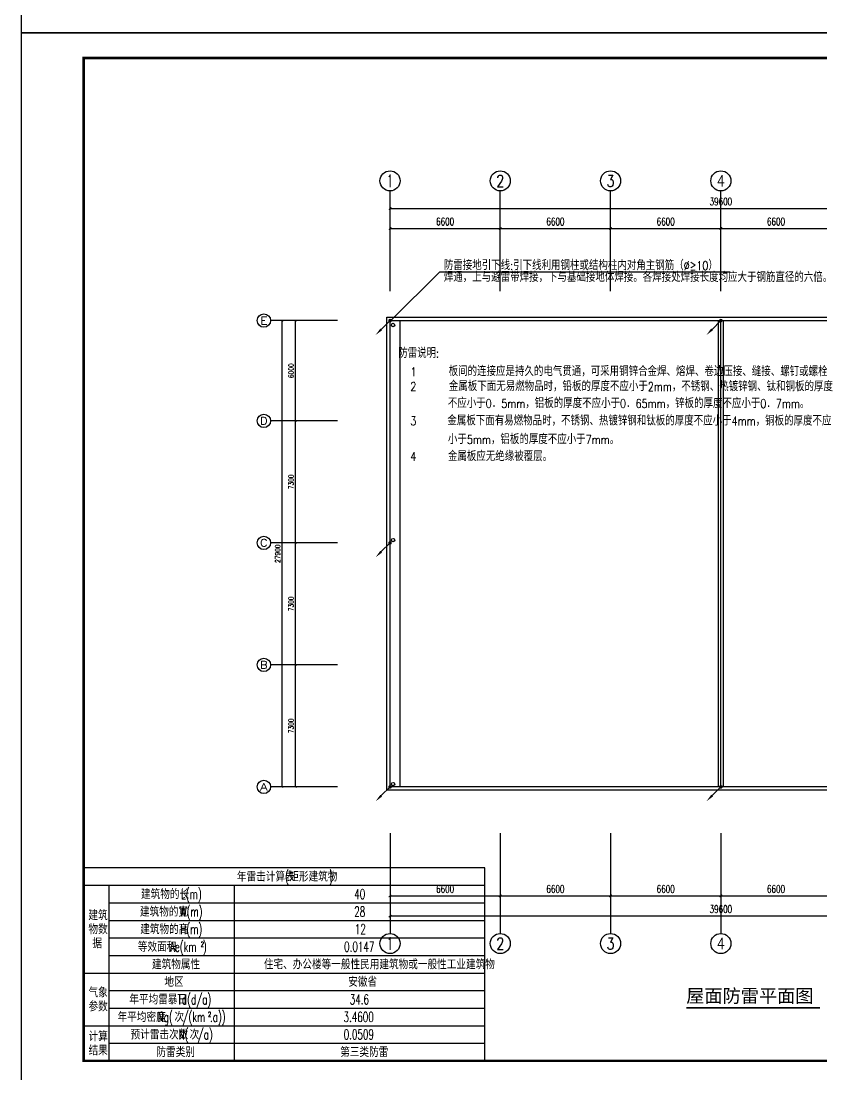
# Model space of a CAD drawing. Extents: x 185245 to 1992634, y -19957 to 755165.
# Drawn here: x 1845574 to 1893446, y 375386 to 438386 of the extents above; entities that cross this region are included whole.
import ezdxf
from ezdxf.enums import TextEntityAlignment as Align

# ---------------------------------------------------------------- set-up
doc = ezdxf.new("R2010")
doc.units = 0
doc.header["$LTSCALE"] = 1000
doc.header["$MEASUREMENT"] = 0
for name, color, linetype in [('AXIS', 3, 'Continuous'), ('AXIS_TEXT', 7, 'Continuous'), ('DIM_SYMB', 3, 'Continuous'), ('LWIRE', 4, 'Continuous'), ('PUB_TITLE', 4, 'Continuous'), ('TEL_TAB', 7, 'Continuous'), ('中文', 2, 'Continuous'), ('线', 150, 'Continuous')]:
    doc.layers.add(name, color=color, linetype=linetype)
doc.styles.add('_TCH_AXIS', font='COMPLEX', dxfattribs={"bigfont": 'GBCBIG'})
doc.styles.add('_TCH_DIM_T3', font='SIMPLEX', dxfattribs={"width": 0.705882, "bigfont": 'GBCBIG'})
doc.styles.add('_TEL_DIM', font='SIMPLEX', dxfattribs={"width": 0.8, "height": 3.5, "bigfont": 'HZTXT'})
doc.styles.add('COMPLEX', font='COMPLEX')
doc.styles.get("Standard").update_dxf_attribs({"font": 'gbenor.shx', "bigfont": 'gbcbig.shx'})
doc.styles.add('宋体', font='')
doc.styles.get('宋体').set_extended_font_data('NSimSun')
doc.dimstyles.new('_TCH_ARCH&&100', dxfattribs={"dimtxt": 297.5, "dimasz": 100, "dimexe": 250, "dimexo": 300, "dimgap": 126.25, "dimtad": 1, "dimdec": 0, "dimzin": 0, "dimdsep": 46, "dimtxsty": '_TCH_DIM_T3', "dimblk": 'ARCHTICK', "dimcen": 0.09, "dimclrt": 7, "dimazin": 2, "dimtfac": 1, "dimtdec": 0, "dimtix": 1, "dimtmove": 2, "dimatfit": 3, "dimfxl": 0, "dimtolj": 1, "dimtzin": 0, "dimarcsym": 0})
doc.dimstyles.new('_TCH_ARCH&&150', dxfattribs={"dimtxt": 446.25, "dimasz": 150, "dimexe": 375, "dimexo": 450, "dimgap": 189.375, "dimtad": 1, "dimdec": 0, "dimzin": 0, "dimdsep": 46, "dimtxsty": '_TCH_DIM_T3', "dimblk": 'ARCHTICK', "dimcen": 0.09, "dimclrt": 7, "dimazin": 2, "dimtfac": 1, "dimtdec": 0, "dimtix": 1, "dimtmove": 2, "dimatfit": 3, "dimfxl": 0, "dimtolj": 1, "dimtzin": 0, "dimarcsym": 0})

# ---------------------------------------------------------------- blocks, each defined once
blk = doc.blocks.new('_AXISO')
blk.add_circle((0, 0), 0.5)
at = {"layer": 'AXIS_TEXT', "style": 'COMPLEX', "width": 1.041667}
blk.add_attdef('A', text='', height=0.56, dxfattribs=at).set_placement((-0.25, -0.28), (0.25, -0.28), align=Align.FIT)
blk = doc.blocks.new('$TelecSys$00000080')
for p, q in [((-0.7, -0.7), (0, 0)), ((0.104, 0.104), (0.104, 0.104)), ((-0.104, -0.104), (-0.104, -0.104))]:
    blk.add_line(p, q)
at = {"const_width": 0.142}
blk.add_lwpolyline([(0.071, 0, 1), (-0.071, 0, 1)], format="xyb", close=True, dxfattribs=at)
blk.add_solid([(-0.63, -0.77), (-0.77, -0.63), (-1.15, -1.15)])
at = {"width": 0.8, "flags": 9}
blk.add_attdef('A', (0, 0), '', height=0.00002, rotation=180, dxfattribs=at)
blk = doc.blocks.new('_ArchTick')
at = {"color": 0, "linetype": 'ByBlock', "const_width": 0.4}
blk.add_lwpolyline([(-0.5, -0.5), (0.5, 0.5)], dxfattribs=at)
blk = doc.blocks.new('*D79')
at = {"layer": 'AXIS', "color": 0, "lineweight": -2, "transparency": 16777216}
for p, q in [((1864207, 399864), (1861757, 399864)), ((1862007, 392564), (1862007, 399864)), ((1864207, 392564), (1861757, 392564))]:
    blk.add_line(p, q, dxfattribs=at)
at = {"layer": 'Defpoints', "color": 0, "transparency": 16777216}
for p in [(1862007, 399864), (1864507, 399864), (1864507, 392564)]:
    blk.add_point(p, dxfattribs=at)
at = {"layer": 'AXIS', "color": 0, "lineweight": -2, "transparency": 16777216, "xscale": 100, "yscale": 100, "zscale": 100}
for p, rotation in [((1862007, 399864), 90), ((1862007, 392564), 270)]:
    blk.add_blockref('_ArchTick', p, dxfattribs=dict(at, rotation=rotation))
at = {"layer": 'AXIS', "color": 7, "transparency": 16777216, "insert": (1861732, 396214), "char_height": 297.5, "attachment_point": 5, "rotation": 90, "style": '_TCH_DIM_T3'}
blk.add_mtext('\\A1;7300', dxfattribs=at)
blk = doc.blocks.new('*D80')
at = {"layer": 'AXIS', "color": 0, "lineweight": -2, "transparency": 16777216}
for p, q in [((1864207, 407164), (1861757, 407164)), ((1862007, 399864), (1862007, 407164)), ((1864207, 399864), (1861757, 399864))]:
    blk.add_line(p, q, dxfattribs=at)
at = {"layer": 'Defpoints', "color": 0, "transparency": 16777216}
for p in [(1862007, 407164), (1864507, 407164), (1864507, 399864)]:
    blk.add_point(p, dxfattribs=at)
at = {"layer": 'AXIS', "color": 0, "lineweight": -2, "transparency": 16777216, "xscale": 100, "yscale": 100, "zscale": 100}
for p, rotation in [((1862007, 407164), 90), ((1862007, 399864), 270)]:
    blk.add_blockref('_ArchTick', p, dxfattribs=dict(at, rotation=rotation))
at = {"layer": 'AXIS', "color": 7, "transparency": 16777216, "insert": (1861732, 403514), "char_height": 297.5, "attachment_point": 5, "rotation": 90, "style": '_TCH_DIM_T3'}
blk.add_mtext('\\A1;7300', dxfattribs=at)
blk = doc.blocks.new('*D81')
at = {"layer": 'AXIS', "color": 0, "lineweight": -2, "transparency": 16777216}
for p, q in [((1864207, 414464), (1861757, 414464)), ((1862007, 407164), (1862007, 414464)), ((1864207, 407164), (1861757, 407164))]:
    blk.add_line(p, q, dxfattribs=at)
at = {"layer": 'Defpoints', "color": 0, "transparency": 16777216}
for p in [(1862007, 414464), (1864507, 414464), (1864507, 407164)]:
    blk.add_point(p, dxfattribs=at)
at = {"layer": 'AXIS', "color": 0, "lineweight": -2, "transparency": 16777216, "xscale": 100, "yscale": 100, "zscale": 100}
for p, rotation in [((1862007, 414464), 90), ((1862007, 407164), 270)]:
    blk.add_blockref('_ArchTick', p, dxfattribs=dict(at, rotation=rotation))
at = {"layer": 'AXIS', "color": 7, "transparency": 16777216, "insert": (1861732, 410814), "char_height": 297.5, "attachment_point": 5, "rotation": 90, "style": '_TCH_DIM_T3'}
blk.add_mtext('\\A1;7300', dxfattribs=at)
blk = doc.blocks.new('*D82')
at = {"layer": 'AXIS', "color": 0, "lineweight": -2, "transparency": 16777216}
for p, q in [((1864207, 420464), (1861757, 420464)), ((1862007, 414464), (1862007, 420464)), ((1864207, 414464), (1861757, 414464))]:
    blk.add_line(p, q, dxfattribs=at)
at = {"layer": 'Defpoints', "color": 0, "transparency": 16777216}
for p in [(1862007, 420464), (1864507, 420464), (1864507, 414464)]:
    blk.add_point(p, dxfattribs=at)
at = {"layer": 'AXIS', "color": 0, "lineweight": -2, "transparency": 16777216, "xscale": 100, "yscale": 100, "zscale": 100}
for p, rotation in [((1862007, 420464), 90), ((1862007, 414464), 270)]:
    blk.add_blockref('_ArchTick', p, dxfattribs=dict(at, rotation=rotation))
at = {"layer": 'AXIS', "color": 7, "transparency": 16777216, "insert": (1861732, 417464), "char_height": 297.5, "attachment_point": 5, "rotation": 90, "style": '_TCH_DIM_T3'}
blk.add_mtext('\\A1;6000', dxfattribs=at)
blk = doc.blocks.new('*D83')
at = {"layer": 'AXIS', "color": 0, "lineweight": -2, "transparency": 16777216}
for p, q in [((1864207, 420464), (1860957, 420464)), ((1861207, 392564), (1861207, 420464)), ((1864207, 392564), (1860957, 392564))]:
    blk.add_line(p, q, dxfattribs=at)
at = {"layer": 'Defpoints', "color": 0, "transparency": 16777216}
for p in [(1861207, 420464), (1864507, 420464), (1864507, 392564)]:
    blk.add_point(p, dxfattribs=at)
at = {"layer": 'AXIS', "color": 0, "lineweight": -2, "transparency": 16777216, "xscale": 100, "yscale": 100, "zscale": 100}
for p, rotation in [((1861207, 420464), 90), ((1861207, 392564), 270)]:
    blk.add_blockref('_ArchTick', p, dxfattribs=dict(at, rotation=rotation))
at = {"layer": 'AXIS', "color": 7, "transparency": 16777216, "insert": (1860932, 406514), "char_height": 297.5, "attachment_point": 5, "rotation": 90, "style": '_TCH_DIM_T3'}
blk.add_mtext('\\A1;27900', dxfattribs=at)
blk = doc.blocks.new('*D99')
at = {"layer": 'AXIS', "color": 0, "lineweight": -2, "transparency": 16777216}
for p, q in [((1867656, 422673), (1867656, 426348)), ((1867656, 425973), (1874256, 425973)), ((1874256, 422673), (1874256, 426348))]:
    blk.add_line(p, q, dxfattribs=at)
at = {"layer": 'Defpoints', "color": 0, "transparency": 16777216}
for p in [(1874256, 425973), (1867656, 422223), (1874256, 422223)]:
    blk.add_point(p, dxfattribs=at)
at = {"layer": 'AXIS', "color": 0, "lineweight": -2, "transparency": 16777216, "xscale": 150, "yscale": 150, "zscale": 150, "rotation": 180}
blk.add_blockref('_ArchTick', (1867656, 425973), dxfattribs=at)
at = {"layer": 'AXIS', "color": 0, "lineweight": -2, "transparency": 16777216, "xscale": 150, "yscale": 150, "zscale": 150}
blk.add_blockref('_ArchTick', (1874256, 425973), dxfattribs=at)
at = {"layer": 'AXIS', "color": 7, "transparency": 16777216, "insert": (1870956, 426386), "char_height": 446.2, "attachment_point": 5, "style": '_TCH_DIM_T3'}
blk.add_mtext('\\A1;6600', dxfattribs=at)
blk = doc.blocks.new('*D100')
at = {"layer": 'AXIS', "color": 0, "lineweight": -2, "transparency": 16777216}
for p, q in [((1874256, 422673), (1874256, 426348)), ((1874256, 425973), (1880856, 425973)), ((1880856, 422673), (1880856, 426348))]:
    blk.add_line(p, q, dxfattribs=at)
at = {"layer": 'Defpoints', "color": 0, "transparency": 16777216}
for p in [(1880856, 425973), (1874256, 422223), (1880856, 422223)]:
    blk.add_point(p, dxfattribs=at)
at = {"layer": 'AXIS', "color": 0, "lineweight": -2, "transparency": 16777216, "xscale": 150, "yscale": 150, "zscale": 150, "rotation": 180}
blk.add_blockref('_ArchTick', (1874256, 425973), dxfattribs=at)
at = {"layer": 'AXIS', "color": 0, "lineweight": -2, "transparency": 16777216, "xscale": 150, "yscale": 150, "zscale": 150}
blk.add_blockref('_ArchTick', (1880856, 425973), dxfattribs=at)
at = {"layer": 'AXIS', "color": 7, "transparency": 16777216, "insert": (1877556, 426386), "char_height": 446.2, "attachment_point": 5, "style": '_TCH_DIM_T3'}
blk.add_mtext('\\A1;6600', dxfattribs=at)
blk = doc.blocks.new('*D101')
at = {"layer": 'AXIS', "color": 0, "lineweight": -2, "transparency": 16777216}
for p, q in [((1880856, 422673), (1880856, 426348)), ((1880856, 425973), (1887456, 425973)), ((1887456, 422673), (1887456, 426348))]:
    blk.add_line(p, q, dxfattribs=at)
at = {"layer": 'Defpoints', "color": 0, "transparency": 16777216}
for p in [(1887456, 425973), (1880856, 422223), (1887456, 422223)]:
    blk.add_point(p, dxfattribs=at)
at = {"layer": 'AXIS', "color": 0, "lineweight": -2, "transparency": 16777216, "xscale": 150, "yscale": 150, "zscale": 150, "rotation": 180}
blk.add_blockref('_ArchTick', (1880856, 425973), dxfattribs=at)
at = {"layer": 'AXIS', "color": 0, "lineweight": -2, "transparency": 16777216, "xscale": 150, "yscale": 150, "zscale": 150}
blk.add_blockref('_ArchTick', (1887456, 425973), dxfattribs=at)
at = {"layer": 'AXIS', "color": 7, "transparency": 16777216, "insert": (1884156, 426386), "char_height": 446.2, "attachment_point": 5, "style": '_TCH_DIM_T3'}
blk.add_mtext('\\A1;6600', dxfattribs=at)
blk = doc.blocks.new('*D102')
at = {"layer": 'AXIS', "color": 0, "lineweight": -2, "transparency": 16777216}
for p, q in [((1887456, 422673), (1887456, 426348)), ((1887456, 425973), (1894056, 425973)), ((1894056, 422673), (1894056, 426348))]:
    blk.add_line(p, q, dxfattribs=at)
at = {"layer": 'Defpoints', "color": 0, "transparency": 16777216}
for p in [(1894056, 425973), (1887456, 422223), (1894056, 422223)]:
    blk.add_point(p, dxfattribs=at)
at = {"layer": 'AXIS', "color": 0, "lineweight": -2, "transparency": 16777216, "xscale": 150, "yscale": 150, "zscale": 150, "rotation": 180}
blk.add_blockref('_ArchTick', (1887456, 425973), dxfattribs=at)
at = {"layer": 'AXIS', "color": 0, "lineweight": -2, "transparency": 16777216, "xscale": 150, "yscale": 150, "zscale": 150}
blk.add_blockref('_ArchTick', (1894056, 425973), dxfattribs=at)
at = {"layer": 'AXIS', "color": 7, "transparency": 16777216, "insert": (1890756, 426386), "char_height": 446.2, "attachment_point": 5, "style": '_TCH_DIM_T3'}
blk.add_mtext('\\A1;6600', dxfattribs=at)
blk = doc.blocks.new('*D105')
at = {"layer": 'AXIS', "color": 0, "lineweight": -2, "transparency": 16777216}
for p, q in [((1867656, 422673), (1867656, 427548)), ((1867656, 427173), (1907256, 427173)), ((1907256, 422673), (1907256, 427548))]:
    blk.add_line(p, q, dxfattribs=at)
at = {"layer": 'Defpoints', "color": 0, "transparency": 16777216}
for p in [(1907256, 427173), (1867656, 422223), (1907256, 422223)]:
    blk.add_point(p, dxfattribs=at)
at = {"layer": 'AXIS', "color": 0, "lineweight": -2, "transparency": 16777216, "xscale": 150, "yscale": 150, "zscale": 150, "rotation": 180}
blk.add_blockref('_ArchTick', (1867656, 427173), dxfattribs=at)
at = {"layer": 'AXIS', "color": 0, "lineweight": -2, "transparency": 16777216, "xscale": 150, "yscale": 150, "zscale": 150}
blk.add_blockref('_ArchTick', (1907256, 427173), dxfattribs=at)
at = {"layer": 'AXIS', "color": 7, "transparency": 16777216, "insert": (1887456, 427586), "char_height": 446.2, "attachment_point": 5, "style": '_TCH_DIM_T3'}
blk.add_mtext('\\A1;39600', dxfattribs=at)
blk = doc.blocks.new('*D106')
at = {"layer": 'AXIS', "color": 0, "lineweight": -2, "transparency": 16777216}
for p, q in [((1867656, 389340), (1867656, 385665)), ((1874256, 389340), (1874256, 385665)), ((1867656, 386040), (1874256, 386040))]:
    blk.add_line(p, q, dxfattribs=at)
at = {"layer": 'Defpoints', "color": 0, "transparency": 16777216}
for p in [(1867656, 389790), (1874256, 389790), (1874256, 386040)]:
    blk.add_point(p, dxfattribs=at)
at = {"layer": 'AXIS', "color": 0, "lineweight": -2, "transparency": 16777216, "xscale": 150, "yscale": 150, "zscale": 150, "rotation": 180}
blk.add_blockref('_ArchTick', (1867656, 386040), dxfattribs=at)
at = {"layer": 'AXIS', "color": 0, "lineweight": -2, "transparency": 16777216, "xscale": 150, "yscale": 150, "zscale": 150}
blk.add_blockref('_ArchTick', (1874256, 386040), dxfattribs=at)
at = {"layer": 'AXIS', "color": 7, "transparency": 16777216, "insert": (1870956, 386453), "char_height": 446.2, "attachment_point": 5, "style": '_TCH_DIM_T3'}
blk.add_mtext('\\A1;6600', dxfattribs=at)
blk = doc.blocks.new('*D107')
at = {"layer": 'AXIS', "color": 0, "lineweight": -2, "transparency": 16777216}
for p, q in [((1874256, 389340), (1874256, 385665)), ((1880856, 389340), (1880856, 385665)), ((1874256, 386040), (1880856, 386040))]:
    blk.add_line(p, q, dxfattribs=at)
at = {"layer": 'Defpoints', "color": 0, "transparency": 16777216}
for p in [(1874256, 389790), (1880856, 389790), (1880856, 386040)]:
    blk.add_point(p, dxfattribs=at)
at = {"layer": 'AXIS', "color": 0, "lineweight": -2, "transparency": 16777216, "xscale": 150, "yscale": 150, "zscale": 150, "rotation": 180}
blk.add_blockref('_ArchTick', (1874256, 386040), dxfattribs=at)
at = {"layer": 'AXIS', "color": 0, "lineweight": -2, "transparency": 16777216, "xscale": 150, "yscale": 150, "zscale": 150}
blk.add_blockref('_ArchTick', (1880856, 386040), dxfattribs=at)
at = {"layer": 'AXIS', "color": 7, "transparency": 16777216, "insert": (1877556, 386453), "char_height": 446.2, "attachment_point": 5, "style": '_TCH_DIM_T3'}
blk.add_mtext('\\A1;6600', dxfattribs=at)
blk = doc.blocks.new('*D108')
at = {"layer": 'AXIS', "color": 0, "lineweight": -2, "transparency": 16777216}
for p, q in [((1880856, 389340), (1880856, 385665)), ((1887456, 389340), (1887456, 385665)), ((1880856, 386040), (1887456, 386040))]:
    blk.add_line(p, q, dxfattribs=at)
at = {"layer": 'Defpoints', "color": 0, "transparency": 16777216}
for p in [(1880856, 389790), (1887456, 389790), (1887456, 386040)]:
    blk.add_point(p, dxfattribs=at)
at = {"layer": 'AXIS', "color": 0, "lineweight": -2, "transparency": 16777216, "xscale": 150, "yscale": 150, "zscale": 150, "rotation": 180}
blk.add_blockref('_ArchTick', (1880856, 386040), dxfattribs=at)
at = {"layer": 'AXIS', "color": 0, "lineweight": -2, "transparency": 16777216, "xscale": 150, "yscale": 150, "zscale": 150}
blk.add_blockref('_ArchTick', (1887456, 386040), dxfattribs=at)
at = {"layer": 'AXIS', "color": 7, "transparency": 16777216, "insert": (1884156, 386453), "char_height": 446.2, "attachment_point": 5, "style": '_TCH_DIM_T3'}
blk.add_mtext('\\A1;6600', dxfattribs=at)
blk = doc.blocks.new('*D109')
at = {"layer": 'AXIS', "color": 0, "lineweight": -2, "transparency": 16777216}
for p, q in [((1887456, 389340), (1887456, 385665)), ((1894056, 389340), (1894056, 385665)), ((1887456, 386040), (1894056, 386040))]:
    blk.add_line(p, q, dxfattribs=at)
at = {"layer": 'Defpoints', "color": 0, "transparency": 16777216}
for p in [(1887456, 389790), (1894056, 389790), (1894056, 386040)]:
    blk.add_point(p, dxfattribs=at)
at = {"layer": 'AXIS', "color": 0, "lineweight": -2, "transparency": 16777216, "xscale": 150, "yscale": 150, "zscale": 150, "rotation": 180}
blk.add_blockref('_ArchTick', (1887456, 386040), dxfattribs=at)
at = {"layer": 'AXIS', "color": 0, "lineweight": -2, "transparency": 16777216, "xscale": 150, "yscale": 150, "zscale": 150}
blk.add_blockref('_ArchTick', (1894056, 386040), dxfattribs=at)
at = {"layer": 'AXIS', "color": 7, "transparency": 16777216, "insert": (1890756, 386453), "char_height": 446.2, "attachment_point": 5, "style": '_TCH_DIM_T3'}
blk.add_mtext('\\A1;6600', dxfattribs=at)
blk = doc.blocks.new('*D112')
at = {"layer": 'AXIS', "color": 0, "lineweight": -2, "transparency": 16777216}
for p, q in [((1867656, 389340), (1867656, 384465)), ((1907256, 389340), (1907256, 384465)), ((1867656, 384840), (1907256, 384840))]:
    blk.add_line(p, q, dxfattribs=at)
at = {"layer": 'Defpoints', "color": 0, "transparency": 16777216}
for p in [(1867656, 389790), (1907256, 389790), (1907256, 384840)]:
    blk.add_point(p, dxfattribs=at)
at = {"layer": 'AXIS', "color": 0, "lineweight": -2, "transparency": 16777216, "xscale": 150, "yscale": 150, "zscale": 150, "rotation": 180}
blk.add_blockref('_ArchTick', (1867656, 384840), dxfattribs=at)
at = {"layer": 'AXIS', "color": 0, "lineweight": -2, "transparency": 16777216, "xscale": 150, "yscale": 150, "zscale": 150}
blk.add_blockref('_ArchTick', (1907256, 384840), dxfattribs=at)
at = {"layer": 'AXIS', "color": 7, "transparency": 16777216, "insert": (1887456, 385253), "char_height": 446.2, "attachment_point": 5, "style": '_TCH_DIM_T3'}
blk.add_mtext('\\A1;39600', dxfattribs=at)

msp = doc.modelspace()

# ---------------------------------------------------------------- linework, layer by layer
at = {"color": 252}
for centre in [(1867842.9, 420199.4, 0), (1867835.8, 407332.7, 0), (1867835.8, 392732.7, 0)]:
    msp.add_circle(centre, 100, dxfattribs=at)
at = {"layer": 'AXIS'}
for p, q in [((1867656.3, 422223, 0), (1867656.3, 428223, 0)), ((1874256.3, 422223, 0), (1874256.3, 428223, 0)), ((1880856.3, 422223, 0), (1880856.3, 428223, 0)), ((1887456.3, 422223, 0), (1887456.3, 428223, 0)), ((1867656.3, 389790.3, 0), (1867656.3, 383790.3, 0)), ((1874256.3, 389790.3, 0), (1874256.3, 383790.3, 0)), ((1880856.3, 389790.3, 0), (1880856.3, 383790.3, 0)), ((1887456.3, 389790.3, 0), (1887456.3, 383790.3, 0))]:
    msp.add_line(p, q, dxfattribs=at)
at = {"layer": 'AXIS', "color": 3}
for p, q in [((1864506.6, 420463.5), (1860506.6, 420463.5)), ((1864506.6, 414463.5), (1860506.6, 414463.5)), ((1864506.6, 407163.5), (1860506.6, 407163.5)), ((1864506.6, 399863.5), (1860506.6, 399863.5)), ((1864506.6, 392563.5), (1860506.6, 392563.5))]:
    msp.add_line(p, q, dxfattribs=at)
at = {"layer": 'DIM_SYMB', "const_width": 105}
msp.add_lwpolyline([(1885384.7, 379339.7), (1893383.3, 379339.7)], dxfattribs=at)
at = {"layer": 'PUB_TITLE'}
for points in [[(1845574.4, 437673.5), (1934674.4, 437673.5), (1934674.4, 500673.5), (1845574.4, 500673.5)], [(1845574.4, 374673.5), (1934674.4, 374673.5), (1934674.4, 437673.5), (1845574.4, 437673.5)]]:
    msp.add_lwpolyline(points, close=True, dxfattribs=at)
at = {"layer": 'PUB_TITLE', "const_width": 150}
msp.add_lwpolyline([(1849324.4, 376173.5), (1933174.4, 376173.5), (1933174.4, 436173.5), (1849324.4, 436173.5)], close=True, dxfattribs=at)
at = {"layer": 'TEL_TAB'}
msp.add_lwpolyline([(1849324.4, 376173.5), (1873324.4, 376173.5), (1873324.4, 387723.5), (1849324.4, 387723.5)], close=True, dxfattribs=at)
for points in [[(1849324.4, 386673.5), (1873324.4, 386673.5)], [(1850824.4, 386673.5), (1850824.4, 376173.5)], [(1858324.4, 386673.5), (1858324.4, 376173.5)], [(1850824.4, 385623.5), (1873324.4, 385623.5)], [(1850824.4, 384573.5), (1873324.4, 384573.5)], [(1850824.4, 383523.5), (1873324.4, 383523.5)], [(1850824.4, 382473.5), (1873324.4, 382473.5)], [(1849324.4, 381423.5), (1873324.4, 381423.5)], [(1850824.4, 380373.5), (1873324.4, 380373.5)], [(1850824.4, 379323.5), (1873324.4, 379323.5)], [(1849324.4, 378273.5), (1873324.4, 378273.5)], [(1850824.4, 377223.5), (1873324.4, 377223.5)]]:
    msp.add_lwpolyline(points, dxfattribs=at)
at = {"layer": '中文'}
for p, q in [((1870624, 423351.6, 0), (1867707.8, 420461.8, 0)), ((1888010.8, 423351.6, 0), (1870624, 423351.6, 0))]:
    msp.add_line(p, q, dxfattribs=at)
at = {"layer": '线', "color": 252}
for p, q in [((1867656.3, 392563.5, 0), (1867656.3, 420463.5, 0)), ((1867656.3, 392563.5, 0), (1867656.3, 420463.5, 0)), ((1887306.3, 392563.5, 0), (1887306.3, 420463.5, 0)), ((1887456.3, 392563.5, 0), (1887456.3, 420463.5, 0)), ((1887606.3, 392563.5, 0), (1887606.3, 420463.5, 0))]:
    msp.add_line(p, q, dxfattribs=at)
at = {"layer": '线', "color": 252, "elevation": 0}
for points in [[(1867456.3, 420663.5), (1907456.3, 420663.5), (1907456.3, 392363.5), (1867456.3, 392363.5)], [(1867656.3, 420463.5), (1907256.3, 420463.5), (1907256.3, 392563.5), (1867656.3, 392563.5)]]:
    msp.add_lwpolyline(points, close=True, dxfattribs=at)
for points in [[(1867656.3, 392563.5), (1867656.3, 420463.5)], [(1868256.3, 392563.5), (1868256.3, 420463.5)]]:
    msp.add_lwpolyline(points, dxfattribs=at)

# ---------------------------------------------------------------- block references
at = {"layer": 'AXIS'}
ref = msp.add_blockref('_AXISO', (1867656.3, 428823, 0), dxfattribs=dict(at, xscale=1200, yscale=1200, zscale=1200))
ref.add_attrib('A', '1', dxfattribs={"layer": 'AXIS_TEXT', "height": 772.1, "style": '_TCH_AXIS'}).set_placement((1867490.8, 428437, 0), (1867821.7, 428437, 0), align=Align.FIT)
ref = msp.add_blockref('_AXISO', (1874256.3, 428823, 0), dxfattribs=dict(at, xscale=1200, yscale=1200, zscale=1200))
ref.add_attrib('A', '2', dxfattribs={"layer": 'AXIS_TEXT', "height": 698.9, "style": '_TCH_AXIS'}).set_placement((1874023.3, 428473.6, 0), (1874489.3, 428473.6, 0), align=Align.FIT)
ref = msp.add_blockref('_AXISO', (1880856.3, 428823, 0), dxfattribs=dict(at, xscale=1200, yscale=1200, zscale=1200))
ref.add_attrib('A', '3', dxfattribs={"layer": 'AXIS_TEXT', "height": 698.9, "style": '_TCH_AXIS'}).set_placement((1880623.3, 428473.6, 0), (1881089.3, 428473.6, 0), align=Align.FIT)
ref = msp.add_blockref('_AXISO', (1887456.3, 428823, 0), dxfattribs=dict(at, xscale=1200, yscale=1200, zscale=1200))
ref.add_attrib('A', '4', dxfattribs={"layer": 'AXIS_TEXT', "height": 668.2, "style": '_TCH_AXIS'}).set_placement((1887201.8, 428489, 0), (1887710.8, 428489, 0), align=Align.FIT)
at = {"layer": 'AXIS', "color": 3}
ref = msp.add_blockref('_AXISO', (1860106.6, 420463.5), dxfattribs=dict(at, xscale=800, yscale=800, zscale=800))
ref.add_attrib('A', 'E', dxfattribs={"layer": 'AXIS_TEXT', "color": 3, "height": 452.5, "style": '_TCH_AXIS', "width": 1.3125}).set_placement((1859880.4, 420237.3), (1860332.9, 420237.3), align=Align.FIT)
ref = msp.add_blockref('_AXISO', (1860106.6, 414463.5), dxfattribs=dict(at, xscale=800, yscale=800, zscale=800))
ref.add_attrib('A', 'D', dxfattribs={"layer": 'AXIS_TEXT', "color": 3, "height": 452.5, "style": '_TCH_AXIS', "width": 1.235294}).set_placement((1859880.4, 414237.3), (1860332.9, 414237.3), align=Align.FIT)
ref = msp.add_blockref('_AXISO', (1860106.6, 407163.5), dxfattribs=dict(at, xscale=800, yscale=800, zscale=800))
ref.add_attrib('A', 'C', dxfattribs={"layer": 'AXIS_TEXT', "color": 3, "height": 452.5, "style": '_TCH_AXIS', "width": 1.4}).set_placement((1859880.4, 406937.3), (1860332.9, 406937.3), align=Align.FIT)
ref = msp.add_blockref('_AXISO', (1860106.6, 399863.5), dxfattribs=dict(at, xscale=800, yscale=800, zscale=800))
ref.add_attrib('A', 'B', dxfattribs={"layer": 'AXIS_TEXT', "color": 3, "height": 452.5, "style": '_TCH_AXIS', "width": 1.235294}).set_placement((1859880.4, 399637.3), (1860332.9, 399637.3), align=Align.FIT)
ref = msp.add_blockref('_AXISO', (1860106.6, 392563.5), dxfattribs=dict(at, xscale=800, yscale=800, zscale=800))
ref.add_attrib('A', 'A', dxfattribs={"layer": 'AXIS_TEXT', "color": 3, "height": 452.5, "style": '_TCH_AXIS', "width": 1.166667}).set_placement((1859880.4, 392337.3), (1860332.9, 392337.3), align=Align.FIT)
at = {"layer": 'AXIS'}
ref = msp.add_blockref('_AXISO', (1867656.3, 383190.3, 0), dxfattribs=dict(at, xscale=1200, yscale=1200, zscale=1200))
ref.add_attrib('A', '1', dxfattribs={"layer": 'AXIS_TEXT', "height": 772.1, "style": '_TCH_AXIS'}).set_placement((1867490.8, 382804.2, 0), (1867821.7, 382804.2, 0), align=Align.FIT)
ref = msp.add_blockref('_AXISO', (1874256.3, 383190.3, 0), dxfattribs=dict(at, xscale=1200, yscale=1200, zscale=1200))
ref.add_attrib('A', '2', dxfattribs={"layer": 'AXIS_TEXT', "height": 698.9, "style": '_TCH_AXIS'}).set_placement((1874023.3, 382840.8, 0), (1874489.3, 382840.8, 0), align=Align.FIT)
ref = msp.add_blockref('_AXISO', (1880856.3, 383190.3, 0), dxfattribs=dict(at, xscale=1200, yscale=1200, zscale=1200))
ref.add_attrib('A', '3', dxfattribs={"layer": 'AXIS_TEXT', "height": 698.9, "style": '_TCH_AXIS'}).set_placement((1880623.3, 382840.8, 0), (1881089.3, 382840.8, 0), align=Align.FIT)
ref = msp.add_blockref('_AXISO', (1887456.3, 383190.3, 0), dxfattribs=dict(at, xscale=1200, yscale=1200, zscale=1200))
ref.add_attrib('A', '4', dxfattribs={"layer": 'AXIS_TEXT', "height": 668.2, "style": '_TCH_AXIS'}).set_placement((1887201.8, 382856.2, 0), (1887710.8, 382856.2, 0), align=Align.FIT)
at = {"layer": 'LWIRE', "xscale": 750, "yscale": 750, "zscale": 750}
for p in [(1867656.3, 420463.5, 0), (1887456.3, 420463.5, 0), (1867656.3, 407163.5, 0), (1867656.3, 392563.5, 0), (1887456.3, 392563.5, 0)]:
    msp.add_blockref('$TelecSys$00000080', p, dxfattribs=at)

# ---------------------------------------------------------------- texts
at = {"layer": 'DIM_SYMB', "color": 7, "style": '宋体'}
msp.add_text('屋面防雷平面图', height=797.47, dxfattribs=at).set_placement((1885384.7, 379660.5, 0))
at = {"layer": 'TEL_TAB', "style": '_TEL_DIM'}
for s, height, width, p in [('年雷击计算表', 600, 0.8, (1858492.4, 386898.5)), ('(', 600, 0.64, (1861372.4, 386898.5)), ('矩形建筑物', 600, 0.8, (1861628.4, 386898.5)), (')', 600, 0.64, (1864028.4, 386898.5)), ('建筑物的长', 600, 0.8, (1852752.7, 385848.5)), ('L(m)', 600, 0.64, (1855152.7, 385848.5)), ('40', 600, 0.64, (1865513.5, 385848.5)), ('建筑', 600, 0.8, (1849607.2, 384588.5)), ('建筑物的宽', 600, 0.8, (1852688.7, 384798.5)), ('W(m)', 600, 0.64, (1855088.7, 384798.5)), ('28', 600, 0.64, (1865513.5, 384798.5)), ('物数', 600, 0.8, (1849607.2, 383748.5)), ('建筑物的高', 600, 0.8, (1852706.9, 383748.5)), ('H(m)', 600, 0.64, (1855106.9, 383748.5)), ('12', 600, 0.64, (1865550.1, 383748.5)), ('据', 600, 0.8, (1849840.8, 382908.5)), ('等效面积', 600, 0.8, (1852562.9, 382698.5)), ('Ae(km', 600, 0.64, (1854482.9, 382698.5)), ('2', 300, 0.64, (1856329.8, 382998.5)), (')', 600, 0.64, (1856457.8, 382698.5)), ('0.0147', 600, 0.64, (1864910.1, 382698.5)), ('建筑物属性', 600, 0.8, (1853408.4, 381648.5)), ('住宅、办公楼等一般性民用建筑物或一般性工业建筑物', 600, 0.8, (1860105.9, 381648.5)), ('地区', 600, 0.8, (1854151.1, 380598.5)), ('安徽省', 600, 0.8, (1865153.5, 380598.5)), ('气象', 600, 0.8, (1849610.4, 379968.5)), ('年平均雷暴日', 600, 0.8, (1852055.5, 379548.5)), ('Td(d/a)', 600, 0.64, (1854935.5, 379548.5)), ('34.6', 600, 0.64, (1865248.4, 379548.5)), ('参数', 600, 0.8, (1849610.4, 379128.5)), ('年平均密度', 600, 0.8, (1851351.5, 378498.5)), ('Ng(', 600, 0.64, (1853751.5, 378498.5)), ('次', 600, 0.8, (1854757.2, 378498.5)), ('/(km', 600, 0.64, (1855237.2, 378498.5)), ('2', 300, 0.64, (1856754.9, 378798.5)), ('.a))', 600, 0.64, (1856882.9, 378498.5)), ('3.4600', 600, 0.64, (1864873.5, 378498.5)), ('计算', 600, 0.8, (1849611.4, 377343.5)), ('预计雷击次数', 600, 0.8, (1852126.4, 377448.5)), ('N(', 600, 0.64, (1855006.4, 377448.5)), ('次', 600, 0.8, (1855664.7, 377448.5)), ('/a)', 600, 0.64, (1856144.7, 377448.5)), ('0.0509', 600, 0.64, (1864882.7, 377448.5)), ('结果', 600, 0.8, (1849611.4, 376503.5)), ('防雷类别', 600, 0.8, (1853676.7, 376398.5)), ('第三类防雷', 600, 0.8, (1864675.4, 376398.5))]:
    msp.add_text(s, height=height, dxfattribs=dict(at, width=width)).set_placement(p)
at = {"layer": '中文', "style": '_TEL_DIM', "width": 0.8}
for s, p in [('防雷接地引下线:引下线利用钢柱或结构柱内对角主钢筋（%%C≥10）', (1870876, 423495.4, 9.7)), ('焊通，上与避雷带焊接，下与基础接地体焊接。各焊接处焊接长度均应大于钢筋直径的六倍。', (1870876, 422789.4, 9.7)), ('防雷说明:', (1868146.3, 418241.1, 0)), ('板间的连接应是持久的电气贯通，可采用铜锌合金焊、熔焊、卷边压接、缝接、螺钉或螺栓连接。 ', (1871164, 417153.6, 0)), ('1', (1868876.4, 417134.2, 0)), ('2', (1868876.4, 416254.1, 0)), ('金属板下面无易燃物品时，铅板的厚度不应小于2mm，不锈钢、热镀锌钢、钛和铜板的厚度', (1871176.3, 416254.1, 0)), ('不应小于0．5mm，铝板的厚度不应小于0．65mm，锌板的厚度不应小于0．7mm。 ', (1871117, 415242.2, 0)), ('3', (1868876.4, 414199.7, 0)), ('金属板下面有易燃物品时，不锈钢、热镀锌钢和钛板的厚度不应小于4mm，铜板的厚度不应', (1871087.7, 414199.7, -10154.7)), ('小于5mm，铝板的厚度不应小于7mm。 ', (1871120.8, 413084.6, 0)), ('金属板应无绝缘被覆层。 ', (1871120.8, 412067, 0)), ('4', (1868876.4, 412070.2, 0))]:
    msp.add_text(s, height=525, rotation=359.970942, dxfattribs=at).set_placement(p)

# ---------------------------------------------------------------- dimensions: what is measured, and where the dimension line sits
at = {"layer": 'AXIS'}
for p1, p2, distance, picture, middle in [((1867656.3, 422223), (1907256.3, 422223), 4950, '*D105', (1887456.3, 427585.5)), ((1867656.3, 422223), (1874256.3, 422223), 3750, '*D99', (1870956.3, 426385.5)), ((1874256.3, 422223), (1880856.3, 422223), 3750, '*D100', (1877556.3, 426385.5)), ((1880856.3, 422223), (1887456.3, 422223), 3750, '*D101', (1884156.3, 426385.5)), ((1887456.3, 422223), (1894056.3, 422223), 3750, '*D102', (1890756.3, 426385.5)), ((1867656.3, 389790.3), (1874256.3, 389790.3), -3750, '*D106', (1870956.3, 386452.8)), ((1867656.3, 389790.3), (1907256.3, 389790.3), -4950, '*D112', (1887456.3, 385252.8)), ((1874256.3, 389790.3), (1880856.3, 389790.3), -3750, '*D107', (1877556.3, 386452.8)), ((1880856.3, 389790.3), (1887456.3, 389790.3), -3750, '*D108', (1884156.3, 386452.8)), ((1887456.3, 389790.3), (1894056.3, 389790.3), -3750, '*D109', (1890756.3, 386452.8))]:
    dim = msp.add_aligned_dim(p1=p1, p2=p2, distance=distance, dimstyle='_TCH_ARCH&&150', dxfattribs=at)
    dim.commit()
    dim.dimension.update_dxf_attribs({"geometry": picture, "text_midpoint": middle})
at = {"layer": 'AXIS', "color": 3}
for p1, p2, distance, picture, middle in [((1864506.6, 392563.5), (1864506.6, 420463.5), 3300, '*D83', (1860931.6, 406513.5)), ((1864506.6, 414463.5), (1864506.6, 420463.5), 2500, '*D82', (1861731.6, 417463.5)), ((1864506.6, 407163.5), (1864506.6, 414463.5), 2500, '*D81', (1861731.6, 410813.5)), ((1864506.6, 399863.5), (1864506.6, 407163.5), 2500, '*D80', (1861731.6, 403513.5)), ((1864506.6, 392563.5), (1864506.6, 399863.5), 2500, '*D79', (1861731.6, 396213.5))]:
    dim = msp.add_aligned_dim(p1=p1, p2=p2, distance=distance, dimstyle='_TCH_ARCH&&100', dxfattribs=at)
    dim.commit()
    dim.dimension.update_dxf_attribs({"geometry": picture, "text_midpoint": middle})

doc.saveas('drawing.dxf')
